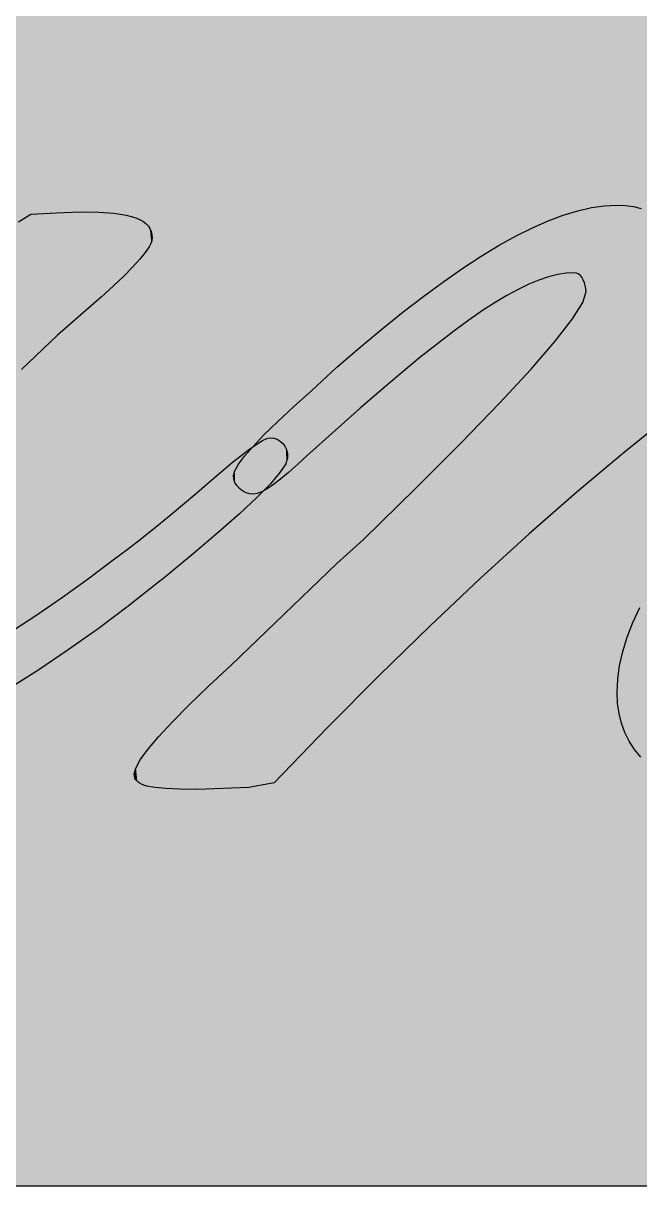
# Model space of a CAD drawing. Extents: x -301 to 301, y -300 to 300.
# Drawn here: x -32.28 to -12.35, y -300.06 to -262.47 of the extents above; entities that cross this region are included whole.
import ezdxf

# ---------------------------------------------------------------- set-up
doc = ezdxf.new("R2010")
doc.units = 0
doc.layers.add('LAYER_1', color=7, linetype='CONTINUOUS')

# ---------------------------------------------------------------- blocks, each defined once
blk = doc.blocks.new('*U1')
at = {"layer": 'LAYER_1', "color": 7, "linetype": 'CONTINUOUS'}
for points in [[(-301.0791, -300.0587), (-301.0791, 299.9413), (300.9617, -300.0587)], [(300.9617, -300.0587), (-301.0791, 299.9413), (300.9617, 299.9413)]]:
    blk.add_solid(points, dxfattribs=at)
blk = doc.blocks.new('*U5')
at = {"layer": 'LAYER_1', "color": 18, "linetype": 'CONTINUOUS'}
for points in [[(-32.038, -273.383), (-32.337, -268.831), (-32.038, -268.643)], [(-31.211, -272.593), (-32.038, -268.643), (-31.211, -268.606)], [(-32.038, -273.383), (-32.038, -268.643), (-31.211, -272.593)], [(-31.175, -272.558), (-31.211, -268.606), (-31.175, -268.605)], [(-31.211, -272.593), (-31.211, -268.606), (-31.175, -272.558)], [(-30.433, -271.912), (-31.175, -268.605), (-30.433, -268.57)], [(-31.175, -272.558), (-31.175, -268.605), (-30.433, -271.912)], [(-30.433, -271.912), (-30.433, -268.57), (-29.849, -271.403)], [(-29.849, -271.403), (-30.433, -268.57), (-29.849, -268.582)], [(-29.849, -271.403), (-29.849, -268.582), (-29.752, -271.318)], [(-29.752, -271.318), (-29.849, -268.582), (-29.752, -268.589)], [(-29.752, -271.318), (-29.752, -268.589), (-29.367, -270.966)], [(-29.367, -270.966), (-29.752, -268.589), (-29.367, -268.616)], [(-29.367, -270.966), (-29.367, -268.616), (-29.357, -270.956)], [(-29.357, -270.956), (-29.367, -268.616), (-29.357, -268.617)], [(-29.357, -270.956), (-29.357, -268.617), (-29.145, -270.753)], [(-29.145, -270.753), (-29.357, -268.617), (-29.145, -268.644)], [(-29.145, -270.753), (-29.145, -268.644), (-29.034, -270.647)], [(-29.034, -270.647), (-29.145, -268.644), (-29.034, -268.664)], [(-29.034, -270.647), (-29.034, -268.664), (-28.956, -270.568)], [(-28.956, -270.568), (-29.034, -268.664), (-28.956, -268.678)], [(-28.956, -270.568), (-28.956, -268.678), (-28.789, -270.4)], [(-28.789, -270.4), (-28.956, -268.678), (-28.789, -268.718)], [(-28.789, -270.4), (-28.789, -268.718), (-28.752, -270.362)], [(-28.752, -270.362), (-28.789, -268.718), (-28.752, -268.73)], [(-28.752, -270.362), (-28.752, -268.73), (-28.645, -270.246)], [(-28.645, -270.246), (-28.752, -268.73), (-28.645, -268.764)], [(-32.337, -273.668), (-32.337, -268.831), (-32.038, -273.383)], [(-28.645, -270.246), (-28.645, -268.764), (-28.521, -270.11)], [(-28.521, -270.11), (-28.645, -268.764), (-28.521, -268.815)], [(-28.521, -270.11), (-28.521, -268.815), (-28.521, -270.11)], [(-28.521, -270.11), (-28.521, -268.815), (-28.521, -268.815)], [(-28.521, -270.11), (-28.521, -268.815), (-28.413, -269.978)], [(-28.413, -269.978), (-28.521, -268.815), (-28.413, -268.876)], [(-28.413, -269.978), (-28.413, -268.876), (-28.341, -269.89)], [(-28.341, -269.89), (-28.413, -268.876), (-28.341, -268.93)], [(-28.341, -269.89), (-28.341, -268.93), (-28.321, -269.861)], [(-28.321, -269.861), (-28.341, -268.93), (-28.321, -268.945)], [(-28.321, -269.861), (-28.321, -268.945), (-28.246, -269.75)], [(-28.246, -269.75), (-28.321, -268.945), (-28.246, -269.024)], [(-28.246, -269.75), (-28.246, -269.024), (-28.213, -269.702)], [(-28.213, -269.702), (-28.246, -269.024), (-28.213, -269.073)], [(-28.213, -269.702), (-28.213, -269.073), (-28.187, -269.649)], [(-28.187, -269.649), (-28.213, -269.073), (-28.187, -269.112)], [(-28.187, -269.649), (-28.187, -269.112), (-28.145, -269.563)], [(-28.145, -269.563), (-28.187, -269.112), (-28.145, -269.207)], [(-28.145, -269.563), (-28.145, -269.207), (-28.136, -269.546)], [(-28.136, -269.546), (-28.145, -269.207), (-28.136, -269.241)], [(-28.136, -269.546), (-28.136, -269.241), (-28.119, -269.463)], [(-28.119, -269.463), (-28.136, -269.241), (-28.119, -269.311)], [(-28.119, -269.463), (-28.119, -269.311), (-28.11, -269.421)], [(-24.305, -277.378), (-24.403, -275.9), (-24.305, -275.878)], [(-24.305, -277.378), (-24.305, -275.878), (-24.293, -277.366)], [(-24.293, -277.366), (-24.305, -275.878), (-24.293, -275.879)], [(-24.951, -278.017), (-25.289, -276.496), (-24.951, -276.233)], [(-24.729, -277.81), (-24.951, -276.233), (-24.729, -276.079)], [(-24.951, -278.017), (-24.951, -276.233), (-24.729, -277.81)], [(-24.726, -277.807), (-24.729, -276.079), (-24.726, -276.078)], [(-24.729, -277.81), (-24.729, -276.079), (-24.726, -277.807)], [(-24.544, -277.621), (-24.726, -276.078), (-24.544, -275.967)], [(-24.726, -277.807), (-24.726, -276.078), (-24.544, -277.621)], [(-24.403, -277.478), (-24.544, -275.967), (-24.403, -275.9)], [(-24.544, -277.621), (-24.544, -275.967), (-24.403, -277.478)], [(-24.403, -277.478), (-24.403, -275.9), (-24.305, -277.378)], [(-24.293, -277.366), (-24.293, -275.879), (-24.184, -277.238)], [(-24.184, -277.238), (-24.293, -275.879), (-24.184, -275.889)], [(-24.184, -277.238), (-24.184, -275.889), (-24.075, -277.112)], [(-24.075, -277.112), (-24.184, -275.889), (-24.075, -275.923)], [(-24.075, -277.112), (-24.075, -275.923), (-23.982, -277.003)], [(-23.982, -277.003), (-24.075, -275.923), (-23.982, -275.978)], [(-23.982, -277.003), (-23.982, -275.978), (-23.978, -276.998)], [(-23.978, -276.998), (-23.982, -275.978), (-23.978, -275.98)], [(-23.978, -276.998), (-23.978, -275.98), (-23.891, -276.867)], [(-23.891, -276.867), (-23.978, -275.98), (-23.891, -276.06)], [(-23.891, -276.867), (-23.891, -276.06), (-23.82, -276.76)], [(-23.82, -276.76), (-23.891, -276.06), (-23.82, -276.151)], [(-23.82, -276.76), (-23.82, -276.151), (-23.795, -276.722)], [(-23.795, -276.722), (-23.82, -276.151), (-23.795, -276.206)], [(-23.795, -276.722), (-23.795, -276.206), (-23.771, -276.644)], [(-23.771, -276.644), (-23.795, -276.206), (-23.771, -276.259)], [(-25.289, -278.335), (-25.524, -276.678), (-25.289, -276.496)], [(-25.289, -278.335), (-25.289, -276.496), (-24.951, -278.017)], [(-23.771, -276.644), (-23.771, -276.259), (-23.742, -276.552)], [(-23.742, -276.552), (-23.771, -276.259), (-23.742, -276.383)], [(-23.742, -276.552), (-23.742, -276.383), (-23.733, -276.522)], [(-25.524, -278.542), (-25.975, -277.058), (-25.524, -276.678)], [(-25.524, -278.542), (-25.524, -276.678), (-25.289, -278.335)], [(-26.262, -279.186), (-26.669, -277.651), (-26.262, -277.3)], [(-25.975, -278.942), (-26.262, -277.3), (-25.975, -277.058)], [(-26.262, -279.186), (-26.262, -277.3), (-25.975, -278.942)], [(-25.975, -278.942), (-25.975, -277.058), (-25.524, -278.542)], [(-26.785, -279.63), (-27.069, -277.991), (-26.785, -277.75)], [(-26.669, -279.532), (-26.785, -277.75), (-26.669, -277.651)], [(-26.785, -279.63), (-26.785, -277.75), (-26.669, -279.532)], [(-26.669, -279.532), (-26.669, -277.651), (-26.262, -279.186)], [(-27.069, -279.864), (-27.463, -278.32), (-27.069, -277.991)], [(-27.069, -279.864), (-27.069, -277.991), (-26.785, -279.63)], [(-27.463, -280.188), (-27.721, -278.533), (-27.463, -278.32)], [(-27.463, -280.188), (-27.463, -278.32), (-27.069, -279.864)], [(-27.904, -280.547), (-28.229, -278.945), (-27.904, -278.682)], [(-27.849, -280.503), (-27.904, -278.682), (-27.849, -278.638)], [(-27.904, -280.547), (-27.904, -278.682), (-27.849, -280.503)], [(-27.721, -280.401), (-27.849, -278.638), (-27.721, -278.533)], [(-27.849, -280.503), (-27.849, -278.638), (-27.721, -280.401)], [(-27.721, -280.401), (-27.721, -278.533), (-27.463, -280.188)], [(-28.601, -281.094), (-28.888, -279.461), (-28.601, -279.239)], [(-28.229, -280.802), (-28.601, -279.239), (-28.229, -278.945)], [(-28.601, -281.094), (-28.601, -279.239), (-28.229, -280.802)], [(-28.229, -280.802), (-28.229, -278.945), (-27.904, -280.547)], [(-28.967, -281.378), (-29.326, -279.793), (-28.967, -279.522)], [(-28.888, -281.319), (-28.967, -279.522), (-28.888, -279.461)], [(-28.967, -281.378), (-28.967, -279.522), (-28.888, -281.319)], [(-28.888, -281.319), (-28.888, -279.461), (-28.601, -281.094)], [(-29.326, -281.647), (-29.862, -280.194), (-29.326, -279.793)], [(-29.326, -281.647), (-29.326, -279.793), (-28.967, -281.378)], [(-29.862, -282.047), (-30.174, -280.428), (-29.862, -280.194)], [(-29.862, -282.047), (-29.862, -280.194), (-29.326, -281.647)], [(-30.174, -282.269), (-30.825, -280.896), (-30.174, -280.428)], [(-30.174, -282.269), (-30.174, -280.428), (-29.862, -282.047)], [(-31.011, -282.858), (-31.778, -281.555), (-31.011, -281.029)], [(-30.825, -282.733), (-31.011, -281.029), (-30.825, -280.896)], [(-31.011, -282.858), (-31.011, -281.029), (-30.825, -282.733)], [(-30.825, -282.733), (-30.825, -280.896), (-30.174, -282.269)], [(-31.838, -283.413), (-32.654, -282.128), (-31.838, -281.595)], [(-31.778, -283.375), (-31.838, -281.595), (-31.778, -281.555)], [(-31.838, -283.413), (-31.838, -281.595), (-31.778, -283.375)], [(-31.778, -283.375), (-31.778, -281.555), (-31.011, -282.858)], [(-32.654, -283.933), (-32.654, -282.128), (-31.838, -283.413)]]:
    blk.add_solid(points, dxfattribs=at)
blk = doc.blocks.new('*U6')
at = {"layer": 'LAYER_1', "color": 18, "linetype": 'CONTINUOUS'}
for points in [[(-13.082, -276.54), (-13.484, -268.372), (-13.082, -268.351)], [(-13.082, -276.54), (-13.082, -268.351), (-12.848, -276.343)], [(-12.848, -276.343), (-13.082, -268.351), (-12.848, -268.361)], [(-12.848, -276.343), (-12.848, -268.361), (-12.807, -276.311)], [(-12.807, -276.311), (-12.848, -268.361), (-12.807, -268.363)], [(-14.822, -270.57), (-15.003, -268.746), (-14.822, -268.678)], [(-14.727, -270.555), (-14.822, -268.678), (-14.727, -268.649)], [(-14.822, -270.57), (-14.822, -268.678), (-14.727, -270.555)], [(-14.468, -270.54), (-14.727, -268.649), (-14.468, -268.57)], [(-14.727, -270.555), (-14.727, -268.649), (-14.468, -270.54)], [(-14.399, -270.549), (-14.468, -268.57), (-14.399, -268.548)], [(-14.468, -270.54), (-14.468, -268.57), (-14.399, -270.549)], [(-14.355, -270.568), (-14.399, -268.548), (-14.355, -268.535)], [(-14.399, -270.549), (-14.399, -268.548), (-14.355, -270.568)], [(-14.337, -270.576), (-14.355, -268.535), (-14.337, -268.531)], [(-14.355, -270.568), (-14.355, -268.535), (-14.337, -270.576)], [(-14.28, -270.622), (-14.337, -268.531), (-14.28, -268.518)], [(-14.337, -270.576), (-14.337, -268.531), (-14.28, -270.622)], [(-14.224, -270.686), (-14.28, -268.518), (-14.224, -268.505)], [(-14.28, -270.622), (-14.28, -268.518), (-14.224, -270.686)], [(-14.174, -270.768), (-14.224, -268.505), (-14.174, -268.494)], [(-14.224, -270.686), (-14.224, -268.505), (-14.174, -270.768)], [(-14.133, -270.871), (-14.174, -268.494), (-14.133, -268.484)], [(-14.174, -270.768), (-14.174, -268.494), (-14.133, -270.871)], [(-14.101, -270.997), (-14.133, -268.484), (-14.101, -268.477)], [(-14.133, -270.871), (-14.133, -268.484), (-14.101, -270.997)], [(-14.079, -271.148), (-14.101, -268.477), (-14.079, -268.472)], [(-14.101, -270.997), (-14.101, -268.477), (-14.079, -271.148)], [(-13.909, -277.234), (-14.079, -268.472), (-13.909, -268.433)], [(-14.079, -277.376), (-14.079, -268.472), (-13.909, -277.234)], [(-13.484, -276.878), (-13.909, -268.433), (-13.484, -268.372)], [(-13.909, -277.234), (-13.909, -268.433), (-13.484, -276.878)], [(-13.484, -276.878), (-13.484, -268.372), (-13.082, -276.54)], [(-12.807, -276.311), (-12.807, -268.363), (-12.548, -276.104)], [(-12.548, -276.104), (-12.807, -268.363), (-12.548, -268.399)], [(-12.548, -276.104), (-12.548, -268.399), (-12.306, -275.91)], [(-12.306, -275.91), (-12.548, -268.399), (-12.306, -268.458)], [(-15.819, -270.865), (-15.935, -269.142), (-15.819, -269.085)], [(-15.608, -270.778), (-15.819, -269.085), (-15.608, -268.992)], [(-15.819, -270.865), (-15.819, -269.085), (-15.608, -270.778)], [(-15.31, -270.678), (-15.608, -268.992), (-15.31, -268.861)], [(-15.608, -270.778), (-15.608, -268.992), (-15.31, -270.678)], [(-15.297, -270.674), (-15.31, -268.861), (-15.297, -268.856)], [(-15.31, -270.678), (-15.31, -268.861), (-15.297, -270.674)], [(-15.003, -270.599), (-15.297, -268.856), (-15.003, -268.746)], [(-15.297, -270.674), (-15.297, -268.856), (-15.003, -270.599)], [(-15.003, -270.599), (-15.003, -268.746), (-14.822, -270.57)], [(-16.349, -271.116), (-16.642, -269.51), (-16.349, -269.348)], [(-16.28, -271.078), (-16.349, -269.348), (-16.28, -269.314)], [(-16.349, -271.116), (-16.349, -269.348), (-16.28, -271.078)], [(-15.935, -270.913), (-16.28, -269.314), (-15.935, -269.142)], [(-16.28, -271.078), (-16.28, -269.314), (-15.935, -270.913)], [(-15.935, -270.913), (-15.935, -269.142), (-15.819, -270.865)], [(-17.021, -271.5), (-17.429, -269.975), (-17.021, -269.726)], [(-16.899, -271.428), (-17.021, -269.726), (-16.899, -269.652)], [(-17.021, -271.5), (-17.021, -269.726), (-16.899, -271.428)], [(-16.642, -271.274), (-16.899, -269.652), (-16.642, -269.51)], [(-16.899, -271.428), (-16.899, -269.652), (-16.642, -271.274)], [(-16.642, -271.274), (-16.642, -269.51), (-16.349, -271.116)], [(-17.472, -271.795), (-17.876, -270.266), (-17.472, -270.001)], [(-17.429, -271.765), (-17.472, -270.001), (-17.429, -269.975)], [(-17.472, -271.795), (-17.472, -270.001), (-17.429, -271.765)], [(-17.429, -271.765), (-17.429, -269.975), (-17.021, -271.5)], [(-18.363, -272.432), (-18.686, -270.822), (-18.363, -270.597)], [(-18.067, -272.215), (-18.363, -270.597), (-18.067, -270.391)], [(-18.363, -272.432), (-18.363, -270.597), (-18.067, -272.215)], [(-17.876, -272.075), (-18.067, -270.391), (-17.876, -270.266)], [(-18.067, -272.215), (-18.067, -270.391), (-17.876, -272.075)], [(-17.876, -272.075), (-17.876, -270.266), (-17.472, -271.795)], [(-18.889, -272.835), (-19.328, -271.294), (-18.889, -270.971)], [(-18.686, -272.679), (-18.889, -270.971), (-18.686, -270.822)], [(-18.889, -272.835), (-18.889, -270.971), (-18.686, -272.679)], [(-18.686, -272.679), (-18.686, -270.822), (-18.363, -272.432)], [(-19.328, -273.184), (-19.455, -271.391), (-19.328, -271.294)], [(-19.328, -273.184), (-19.328, -271.294), (-18.889, -272.835)], [(-14.079, -277.376), (-14.191, -271.497), (-14.079, -271.148)], [(-19.455, -273.285), (-19.995, -271.807), (-19.455, -271.391)], [(-19.455, -273.285), (-19.455, -271.391), (-19.328, -273.184)], [(-14.191, -277.47), (-14.371, -271.783), (-14.191, -271.497)], [(-14.191, -277.47), (-14.191, -271.497), (-14.079, -277.376)], [(-20.06, -273.781), (-20.685, -272.361), (-20.06, -271.859)], [(-19.995, -273.728), (-20.06, -271.859), (-19.995, -271.807)], [(-20.06, -273.781), (-20.06, -271.859), (-19.995, -273.728)], [(-19.995, -273.728), (-19.995, -271.807), (-19.455, -273.285)], [(-14.528, -277.759), (-15.09, -272.754), (-14.528, -272.032)], [(-14.371, -277.622), (-14.528, -272.032), (-14.371, -271.783)], [(-14.528, -277.759), (-14.528, -272.032), (-14.371, -277.622)], [(-14.371, -277.622), (-14.371, -271.783), (-14.191, -277.47)], [(-20.703, -274.325), (-21.386, -272.944), (-20.703, -272.376)], [(-20.685, -274.31), (-20.703, -272.376), (-20.685, -272.361)], [(-20.703, -274.325), (-20.703, -272.376), (-20.685, -274.31)], [(-20.685, -274.31), (-20.685, -272.361), (-20.06, -273.781)], [(-15.09, -278.251), (-15.877, -273.663), (-15.09, -272.754)], [(-15.09, -278.251), (-15.09, -272.754), (-14.528, -277.759)], [(-21.4, -274.93), (-22.14, -273.592), (-21.4, -272.956)], [(-21.386, -274.917), (-21.4, -272.956), (-21.386, -272.944)], [(-21.4, -274.93), (-21.4, -272.956), (-21.386, -274.917)], [(-21.386, -274.917), (-21.386, -272.944), (-20.703, -274.325)], [(-22.14, -275.591), (-22.955, -274.346), (-22.14, -273.592)], [(-22.14, -275.591), (-22.14, -273.592), (-21.4, -274.93)], [(-15.926, -278.983), (-16.889, -274.758), (-15.926, -273.717)], [(-15.877, -278.94), (-15.926, -273.717), (-15.877, -273.663)], [(-15.926, -278.983), (-15.926, -273.717), (-15.877, -278.94)], [(-15.877, -278.94), (-15.877, -273.663), (-15.09, -278.251)], [(-22.955, -276.319), (-23.101, -274.477), (-22.955, -274.346)], [(-22.955, -276.319), (-22.955, -274.346), (-22.14, -275.591)], [(-23.101, -276.449), (-23.415, -274.759), (-23.101, -274.477)], [(-23.101, -276.449), (-23.101, -274.477), (-22.955, -276.319)], [(-23.703, -276.994), (-23.962, -275.264), (-23.703, -275.022)], [(-23.549, -276.858), (-23.703, -275.022), (-23.549, -274.879)], [(-23.703, -276.994), (-23.703, -275.022), (-23.549, -276.858)], [(-23.415, -276.74), (-23.549, -274.879), (-23.415, -274.759)], [(-23.549, -276.858), (-23.549, -274.879), (-23.415, -276.74)], [(-23.415, -276.74), (-23.415, -274.759), (-23.101, -276.449)], [(-16.889, -279.859), (-17.512, -275.404), (-16.889, -274.758)], [(-16.889, -279.859), (-16.889, -274.758), (-15.926, -278.983)], [(-24.194, -277.385), (-24.397, -275.684), (-24.194, -275.486)], [(-24.063, -277.286), (-24.194, -275.486), (-24.063, -275.358)], [(-24.194, -277.385), (-24.194, -275.486), (-24.063, -277.286)], [(-23.962, -277.209), (-24.063, -275.358), (-23.962, -275.264)], [(-24.063, -277.286), (-24.063, -275.358), (-23.962, -277.209)], [(-23.962, -277.209), (-23.962, -275.264), (-23.703, -276.994)], [(-17.512, -280.427), (-18.126, -276.04), (-17.512, -275.404)], [(-17.512, -280.427), (-17.512, -275.404), (-16.889, -279.859)], [(-24.573, -277.622), (-24.721, -276.014), (-24.573, -275.861)], [(-24.498, -277.58), (-24.573, -275.861), (-24.498, -275.783)], [(-24.573, -277.622), (-24.573, -275.861), (-24.498, -277.58)], [(-24.397, -277.523), (-24.498, -275.783), (-24.397, -275.684)], [(-24.498, -277.58), (-24.498, -275.783), (-24.397, -277.523)], [(-24.397, -277.523), (-24.397, -275.684), (-24.194, -277.385)], [(-24.853, -277.7), (-24.963, -276.278), (-24.853, -276.153)], [(-24.84, -277.702), (-24.853, -276.153), (-24.84, -276.139)], [(-24.853, -277.7), (-24.853, -276.153), (-24.84, -277.702)], [(-24.721, -277.682), (-24.84, -276.139), (-24.721, -276.014)], [(-24.84, -277.702), (-24.84, -276.139), (-24.721, -277.682)], [(-24.721, -277.682), (-24.721, -276.014), (-24.573, -277.622)], [(-18.126, -281.006), (-19.129, -277.046), (-18.126, -276.04)], [(-18.126, -281.006), (-18.126, -276.04), (-17.512, -280.427)], [(-25.187, -277.599), (-25.29, -276.682), (-25.187, -276.545)], [(-25.13, -277.629), (-25.187, -276.545), (-25.13, -276.469)], [(-25.187, -277.599), (-25.187, -276.545), (-25.13, -277.629)], [(-25.078, -277.656), (-25.13, -276.469), (-25.078, -276.41)], [(-25.13, -277.629), (-25.13, -276.469), (-25.078, -277.656)], [(-24.963, -277.69), (-25.078, -276.41), (-24.963, -276.278)], [(-25.078, -277.656), (-25.078, -276.41), (-24.963, -277.69)], [(-24.963, -277.69), (-24.963, -276.278), (-24.853, -277.7)], [(-25.445, -277.296), (-25.473, -277.048), (-25.445, -276.939)], [(-25.437, -277.32), (-25.445, -276.939), (-25.437, -276.926)], [(-25.445, -277.296), (-25.445, -276.939), (-25.437, -277.32)], [(-25.376, -277.424), (-25.437, -276.926), (-25.376, -276.819)], [(-25.437, -277.32), (-25.437, -276.926), (-25.376, -277.424)], [(-25.327, -277.478), (-25.376, -276.819), (-25.327, -276.731)], [(-25.376, -277.424), (-25.376, -276.819), (-25.327, -277.478)], [(-25.29, -277.519), (-25.327, -276.731), (-25.29, -276.682)], [(-25.327, -277.478), (-25.327, -276.731), (-25.29, -277.519)], [(-25.29, -277.519), (-25.29, -276.682), (-25.187, -277.599)], [(-25.473, -277.21), (-25.484, -277.094), (-25.473, -277.048)], [(-25.473, -277.21), (-25.473, -277.048), (-25.445, -277.296)], [(-19.129, -281.954), (-19.589, -277.507), (-19.129, -277.046)], [(-19.129, -281.954), (-19.129, -277.046), (-18.126, -281.006)], [(-19.589, -282.402), (-20.778, -278.672), (-19.589, -277.507)], [(-19.589, -282.402), (-19.589, -277.507), (-19.129, -281.954)], [(-20.778, -283.563), (-21.277, -279.161), (-20.778, -278.672)], [(-20.778, -283.563), (-20.778, -278.672), (-19.589, -282.402)], [(-21.277, -284.065), (-22.14, -279.939), (-21.277, -279.161)], [(-21.277, -284.065), (-21.277, -279.161), (-20.778, -283.563)], [(-22.14, -284.934), (-22.459, -280.245), (-22.14, -279.939)], [(-22.14, -284.934), (-22.14, -279.939), (-21.277, -284.065)], [(-22.459, -285.254), (-24.171, -281.89), (-22.459, -280.245)], [(-22.459, -285.254), (-22.459, -280.245), (-22.14, -284.934)], [(-12.348, -286.165), (-12.522, -281.74), (-12.348, -281.363)], [(-24.171, -287.028), (-24.985, -282.673), (-24.171, -281.89)], [(-24.171, -287.028), (-24.171, -281.89), (-22.459, -285.254)], [(-12.572, -285.875), (-12.694, -282.162), (-12.572, -281.847)], [(-12.522, -285.951), (-12.572, -281.847), (-12.522, -281.74)], [(-12.572, -285.875), (-12.572, -281.847), (-12.522, -285.951)], [(-12.522, -285.951), (-12.522, -281.74), (-12.348, -286.165)], [(-12.694, -285.685), (-12.755, -282.319), (-12.694, -282.162)], [(-12.694, -285.685), (-12.694, -282.162), (-12.572, -285.875)], [(-12.834, -285.403), (-12.898, -282.781), (-12.834, -282.575)], [(-12.755, -285.563), (-12.834, -282.575), (-12.755, -282.319)], [(-12.834, -285.403), (-12.834, -282.575), (-12.755, -285.563)], [(-12.755, -285.563), (-12.755, -282.319), (-12.694, -285.685)], [(-24.985, -287.186), (-25.557, -283.222), (-24.985, -282.673)], [(-24.985, -287.186), (-24.985, -282.673), (-24.171, -287.028)], [(-12.942, -285.104), (-13, -283.234), (-12.942, -282.98)], [(-12.898, -285.228), (-12.942, -282.98), (-12.898, -282.781)], [(-12.942, -285.104), (-12.942, -282.98), (-12.898, -285.228)], [(-12.898, -285.228), (-12.898, -282.781), (-12.834, -285.403)], [(-25.557, -287.207), (-26.292, -283.908), (-25.557, -283.222)], [(-25.557, -287.207), (-25.557, -283.222), (-24.985, -287.186)], [(-13.02, -284.789), (-13.061, -283.676), (-13.02, -283.379)], [(-13, -284.871), (-13.02, -283.379), (-13, -283.234)], [(-13.02, -284.789), (-13.02, -283.379), (-13, -284.871)], [(-13, -284.871), (-13, -283.234), (-12.942, -285.104)], [(-13.061, -284.494), (-13.066, -283.784), (-13.061, -283.676)], [(-13.061, -284.494), (-13.061, -283.676), (-13.02, -284.789)], [(-26.292, -287.233), (-26.663, -284.266), (-26.292, -283.908)], [(-26.292, -287.233), (-26.292, -283.908), (-25.557, -287.207)], [(-13.066, -284.457), (-13.082, -284.11), (-13.066, -283.784)], [(-13.066, -284.457), (-13.066, -283.784), (-13.061, -284.494)], [(-26.663, -287.247), (-26.93, -284.524), (-26.663, -284.266)], [(-26.663, -287.247), (-26.663, -284.266), (-26.292, -287.233)], [(-27.217, -287.24), (-27.469, -285.07), (-27.217, -284.815)], [(-26.93, -287.244), (-27.217, -284.815), (-26.93, -284.524)], [(-27.217, -287.24), (-27.217, -284.815), (-26.93, -287.244)], [(-26.93, -287.244), (-26.93, -284.524), (-26.663, -287.247)], [(-27.469, -287.229), (-27.673, -285.29), (-27.469, -285.07)], [(-27.469, -287.229), (-27.469, -285.07), (-27.217, -287.24)], [(-27.91, -287.197), (-28.028, -285.686), (-27.91, -285.546)], [(-27.673, -287.219), (-27.91, -285.546), (-27.673, -285.29)], [(-27.91, -287.197), (-27.91, -285.546), (-27.673, -287.219)], [(-27.673, -287.219), (-27.673, -285.29), (-27.469, -287.229)], [(-28.281, -287.137), (-28.379, -286.125), (-28.281, -285.99)], [(-28.253, -287.143), (-28.281, -285.99), (-28.253, -285.952)], [(-28.281, -287.137), (-28.281, -285.99), (-28.253, -287.143)], [(-28.028, -287.185), (-28.253, -285.952), (-28.028, -285.686)], [(-28.253, -287.143), (-28.253, -285.952), (-28.028, -287.185)], [(-28.028, -287.185), (-28.028, -285.686), (-27.91, -287.197)], [(-28.534, -287.034), (-28.592, -286.458), (-28.534, -286.354)], [(-28.498, -287.054), (-28.534, -286.354), (-28.498, -286.288)], [(-28.534, -287.034), (-28.534, -286.354), (-28.498, -287.054)], [(-28.463, -287.073), (-28.498, -286.288), (-28.463, -286.24)], [(-28.498, -287.054), (-28.498, -286.288), (-28.463, -287.073)], [(-28.379, -287.108), (-28.463, -286.24), (-28.379, -286.125)], [(-28.463, -287.073), (-28.463, -286.24), (-28.379, -287.108)], [(-28.379, -287.108), (-28.379, -286.125), (-28.281, -287.137)], [(-28.688, -286.818), (-28.694, -286.748), (-28.688, -286.723)], [(-28.669, -286.881), (-28.688, -286.723), (-28.669, -286.648)], [(-28.688, -286.818), (-28.688, -286.723), (-28.669, -286.881)], [(-28.645, -286.923), (-28.669, -286.648), (-28.645, -286.553)], [(-28.669, -286.881), (-28.669, -286.648), (-28.645, -286.923)], [(-28.637, -286.938), (-28.645, -286.553), (-28.637, -286.539)], [(-28.645, -286.923), (-28.645, -286.553), (-28.637, -286.938)], [(-28.592, -286.988), (-28.637, -286.539), (-28.592, -286.458)], [(-28.637, -286.938), (-28.637, -286.539), (-28.592, -286.988)], [(-28.592, -286.988), (-28.592, -286.458), (-28.534, -287.034)]]:
    blk.add_solid(points, dxfattribs=at)

msp = doc.modelspace()

# ---------------------------------------------------------------- linework, layer by layer
at = {"layer": 'LAYER_1'}
msp.add_lwpolyline([(-301.0791, -300.0587), (300.9617, -300.0587), (300.9617, 299.9413), (-301.0791, 299.9413), (-301.0791, -300.0587)], close=True, dxfattribs=at)
for points in [[(-11.3548, -275.1481), (-12.8476, -276.3433), (-14.3713, -277.6216), (-15.9261, -278.9829), (-17.512, -280.4269), (-19.1293, -281.9535), (-20.7782, -283.5627), (-22.4586, -285.2542), (-24.1708, -287.0279), (-24.1708, -287.0279), (-24.9855, -287.186), (-26.6635, -287.2468), (-27.2171, -287.24), (-27.6727, -287.2194), (-28.028, -287.1852), (-28.2807, -287.1373), (-28.3788, -287.1076), (-28.4633, -287.0731), (-28.5344, -287.0335), (-28.5923, -286.9884), (-28.637, -286.9376), (-28.6688, -286.8808), (-28.6878, -286.8178), (-28.6941, -286.7482), (-28.6451, -286.5533), (-28.498, -286.2879), (-28.2529, -285.9521), (-27.9098, -285.546), (-27.4687, -285.0698), (-26.9295, -284.5236), (-26.2923, -283.9077), (-25.557, -283.222), (-22.1402, -279.939), (-21.2769, -279.1608), (-19.5886, -277.5073), (-18.1259, -276.0398), (-16.8886, -274.7584), (-15.8766, -273.6632), (-15.0897, -272.7544), (-14.5278, -272.0321), (-14.1908, -271.4965), (-14.0785, -271.1477), (-14.1013, -270.9968), (-14.1332, -270.8711), (-14.1743, -270.7681), (-14.2244, -270.6856), (-14.2795, -270.6218), (-14.3369, -270.5762), (-14.3988, -270.5488), (-14.4676, -270.5397), (-14.7269, -270.5545), (-15.0034, -270.5992), (-15.2969, -270.6737), (-15.6076, -270.7784), (-15.9353, -270.9132), (-16.2802, -271.0784), (-16.6421, -271.274), (-17.0211, -271.5003), (-17.4286, -271.7648), (-17.8759, -272.0752), (-18.3628, -272.4318), (-18.8891, -272.8348), (-19.4548, -273.2846), (-20.0596, -273.7814), (-20.7035, -274.3254), (-21.3863, -274.9171), (-23.1008, -276.4492), (-23.4154, -276.7404), (-23.7025, -276.9937), (-23.962, -277.2088), (-24.1936, -277.3855), (-24.3974, -277.5233), (-24.573, -277.6222), (-24.7205, -277.6817), (-24.8396, -277.7016), (-24.9629, -277.6902), (-25.0782, -277.656), (-25.1867, -277.599), (-25.2895, -277.5192), (-25.3764, -277.4236), (-25.437, -277.3201), (-25.4725, -277.2097), (-25.4841, -277.0937), (-25.4447, -276.9392), (-25.3266, -276.731), (-25.1295, -276.4689), (-24.8533, -276.1528), (-24.4979, -275.7826), (-24.0631, -275.3581), (-23.5488, -274.8791), (-22.9549, -274.3456), (-22.1402, -273.5917), (-21.4003, -272.9556), (-20.6853, -272.3606), (-19.9947, -271.8066), (-19.3283, -271.2936), (-18.6859, -270.8217), (-18.0672, -270.3908), (-17.4718, -270.0009), (-16.8995, -269.6521), (-16.3489, -269.3483), (-15.819, -269.0846), (-15.3099, -268.861), (-14.8218, -268.6778), (-14.3547, -268.535), (-13.9089, -268.4329), (-13.4844, -268.3715), (-13.0815, -268.351), (-12.8068, -268.3629), (-12.5482, -268.3987), (-12.3058, -268.4581)], [(-32.4372, -268.8935), (-32.038, -268.6429), (-31.2111, -268.6064), (-30.4329, -268.5699), (-29.8493, -268.5815), (-29.3568, -268.617), (-29.1448, -268.6441), (-28.9556, -268.6776), (-28.7891, -268.7177), (-28.6455, -268.7645), (-28.5213, -268.8151), (-28.4132, -268.8756), (-28.3213, -268.9455), (-28.2458, -269.0244), (-28.1868, -269.1118), (-28.1445, -269.2073), (-28.119, -269.3106), (-28.1105, -269.4211), (-28.1361, -269.546), (-28.2131, -269.7021), (-28.3413, -269.8898), (-28.5209, -270.1096), (-28.7517, -270.3619), (-29.0339, -270.6471), (-29.3673, -270.9656), (-29.752, -271.3179), (-31.1747, -272.5582), (-32.3369, -273.6685)], [(-32.6535, -282.1277), (-31.8376, -281.5953), (-31.011, -281.0287), (-30.1739, -280.428), (-29.3264, -279.793), (-28.9673, -279.5223), (-28.6014, -279.2394), (-28.2287, -278.9445), (-27.8491, -278.6379), (-27.4626, -278.3199), (-27.0694, -277.9908), (-26.6692, -277.6509), (-26.2623, -277.3004), (-25.5238, -276.678), (-24.9506, -276.2334), (-24.7263, -276.0778), (-24.5438, -275.9666), (-24.4032, -275.8999), (-24.3046, -275.8777), (-24.1836, -275.8891), (-24.0751, -275.9233), (-23.978, -275.9803), (-23.8912, -276.0601), (-23.8203, -276.1511), (-23.7711, -276.2592), (-23.7424, -276.3833), (-23.7331, -276.5222), (-23.7953, -276.7223), (-23.9818, -277.0034), (-24.2929, -277.3658), (-24.7287, -277.8095), (-25.2893, -278.3348), (-25.9748, -278.9417), (-26.7855, -279.6304), (-27.7214, -280.401), (-27.9038, -280.5469), (-28.8881, -281.3187), (-29.862, -282.0473), (-30.8254, -282.7328), (-31.7781, -283.3755), (-32.7199, -283.9754)], [(-12.3192, -286.2001), (-12.5223, -285.9512), (-12.6938, -285.6855), (-12.8337, -285.4031), (-12.9423, -285.1042), (-13.0197, -284.7889), (-13.0661, -284.4573), (-13.0815, -284.1096), (-13.061, -283.6764), (-12.9996, -283.2338), (-12.8975, -282.7815), (-12.7547, -282.3192), (-12.5715, -281.8466), (-12.3479, -281.3635)]]:
    msp.add_lwpolyline(points, dxfattribs=at)

# ---------------------------------------------------------------- block references
at = {"layer": 'LAYER_1', "color": 7}
msp.add_blockref('*U1', (0, 0), dxfattribs=at)
at = {"layer": 'LAYER_1', "color": 18}
for name in ['*U5', '*U6']:
    msp.add_blockref(name, (0, 0), dxfattribs=at)

doc.saveas('drawing.dxf')
